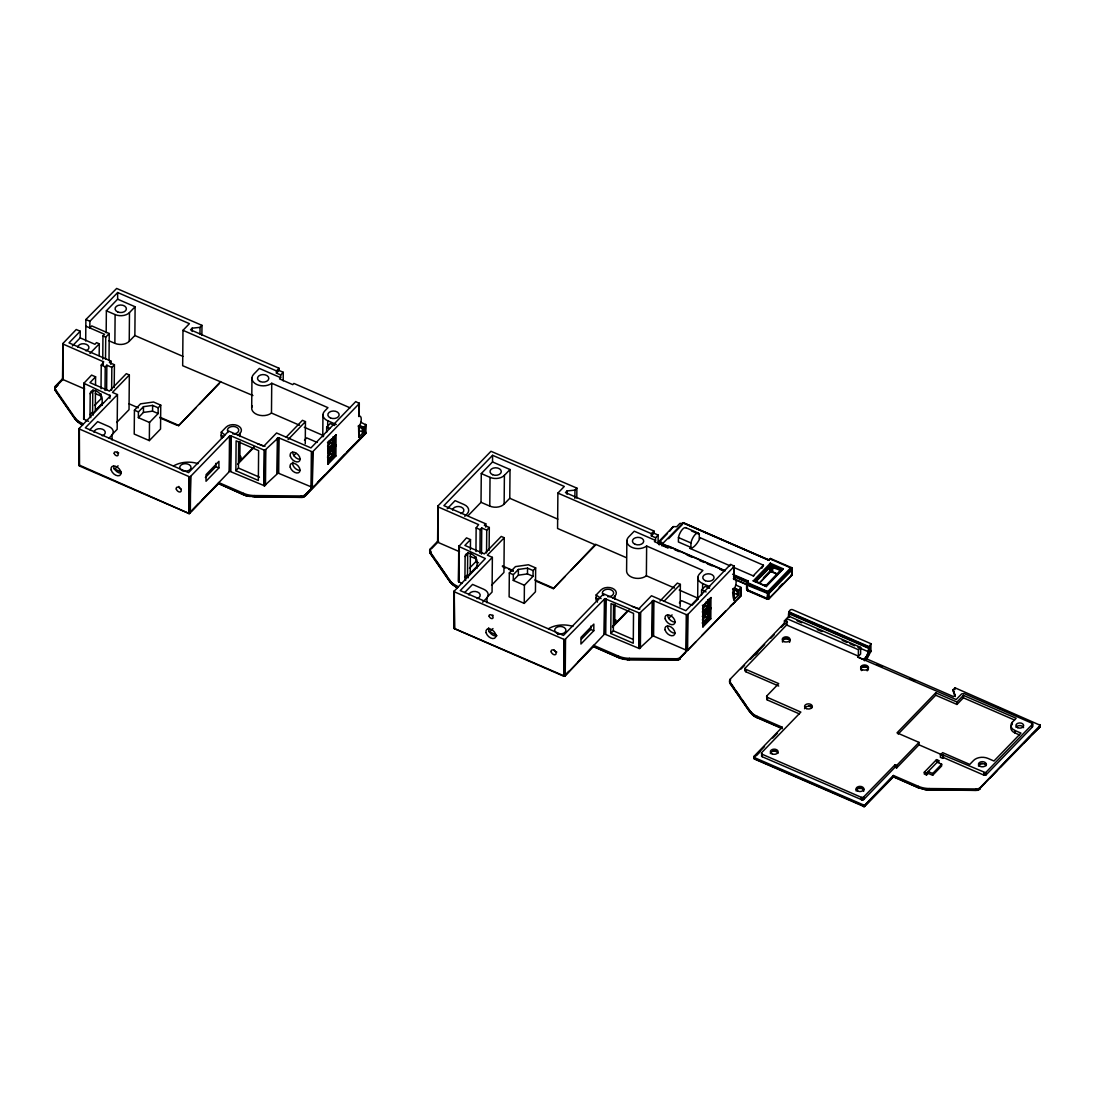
<?xml version="1.0" encoding="UTF-8"?>
<svg xmlns="http://www.w3.org/2000/svg" width="1095" height="1095" viewBox="0 0 1095 1095"><rect width="100%" height="100%" fill="white"/><g stroke="black" fill="none" stroke-linecap="round" stroke-linejoin="round"><path stroke-width="1.5" d="M78.21 421.726C74.775 419.303 89.735 431.416 75.007 419.084L55.339 390.628L55.215 389.122A4.886 3.258 0.5 0 1 55.53 385.987L62.757 378.514L63.113 379.609L84.575 388.93M55.53 385.987L55.517 387.096L62.552 379.828M62.566 378.911L62.88 343.529L76.239 329.513L80.236 331.237L80.181 337.876L72.311 346.02M62.702 379.308L62.88 343.529M63.113 379.609L63.004 343.926M75.925 419.221L75.007 419.084L74.884 417.578A20.449 13.66 0.5 0 0 82.385 423.368L82.7 424.915L78.799 422.506M79.223 428.46L79.168 465.745C79.661 464.595 79.374 466.046 79.059 465.402L79.223 428.46L110.444 395.788L83.863 383.291L91.597 375.092L95.593 376.831L95.525 385.262M79.346 428.87L79.524 466.018L188.983 513.514L190.311 512.843L190.626 476.366L229.512 436.152L231.154 435.919L264.73 450.373L278.404 437.699L312.554 451.92L359.297 403.562L355.752 401.564L310.939 447.91L276.57 432.99L263.717 446.281L228.718 431.088L188.559 472.629L85.328 427.816L117.466 394.583L112.47 392.421L129.333 374.969L126.336 373.669L109.473 391.107L89.968 382.648L95.593 376.831M88.585 421.342L83.672 419.084L84.041 382.908M84.096 419.385L84.397 384.003M85.697 341.038L85.875 319.535L116.659 288.45L201.973 325.352L201.891 335.303M252.931 395.541L182.673 365.703L182.975 330.32L189.408 323.668L117.671 292.529L89.886 321.273L89.817 327.911L91.747 325.913L109.24 333.51L109.007 360.57M90.817 417.66A7.131 4.476 44 0 1 90.023 414.663L90.214 393.748L92.788 391.079A7.131 4.476 44 0 1 92.993 389.793M93.376 415.005A7.131 4.476 44 0 1 92.596 412.007L92.788 391.079M95.47 390.326L95.306 410.557L102.793 402.809M99.18 355.656L99.289 343.816L96.538 342.625L94.923 344.282L80.181 337.876M100.986 393.789L100.945 398.854L94.512 405.506M101.027 388.739L101.233 365.128L103.697 361.843L63.428 344.227M102.15 405.383L102.205 398.95A7.131 4.476 44 0 0 96.25 391.038A7.131 4.476 44 0 0 90.214 393.748M102.766 359.105L102.957 335.973L104.573 334.317L85.821 326.173M103.258 364.909L103.286 361.542M105.024 390.477L105.229 366.866L106.845 365.21L111.841 367.372L111.635 390.231M105.517 359.146L105.709 337.164L109.24 333.51M106.174 332.784L106.366 310.802L117.617 299.168L117.671 292.529M106.626 389.683L106.845 365.21M109.87 398.443L109.897 395.076M110.828 364.361L110.855 361.049L68.999 342.872L80.236 331.237M112.019 439.985L112.06 435.002A9.526 6.365 0.5 0 0 108.898 426.53L97.66 421.643L89.776 429.787M114.208 387.562L114.414 364.717L109.418 362.541L110.855 361.049M117.617 299.168L135.109 306.764L134.863 335.508L129.237 341.325A10.402 6.94 0.5 0 1 114.865 343.337L115.112 314.594L106.366 310.802M117.466 394.583L117.165 429.308L112.511 434.113M129.237 341.325L129.484 312.581L135.109 306.764M129.333 374.969L129.032 409.694L116.659 422.478M134.425 410.173L134.22 434.058L149.331 440.614L160.541 429.035L160.746 405.15L153.533 402.016L140.543 403.836L134.425 410.173L138.422 411.912L138.367 417.66L149.495 422.478L149.331 440.614M138.367 417.66L143.431 412.418L143.486 406.669L152.616 405.396L158.173 407.805L158.132 413.554L149.495 422.478M158.132 413.554L152.575 411.145L152.616 405.396M220.67 381.539L178.417 425.9L196.019 407.696M79.757 429.172L188.983 476.585L188.983 513.514M188.983 476.585L189.271 513.582L229.649 471.261L264.415 485.756L278.103 473.081L312.239 487.302L313.006 451.646M190.626 476.366L189.846 513.117L188.751 513.432M192.131 331.484L192.159 328.171L200.043 327.35L201.973 325.352M199.988 333.989L200.043 327.35M205.367 477.529L215.879 466.662L215.907 463.336M218.877 467.962L218.932 461.324L206.079 474.614L206.024 481.252L218.877 467.962L215.879 466.662M221.217 437.685L221.272 432.155L226.09 427.173A8.322 5.557 0.5 0 1 237.588 425.558A8.322 5.557 0.5 0 1 240.092 433.25L240.065 436.549M229.197 471.534L229.512 436.152M229.649 471.261L229.964 435.878M230.251 471.178L230.566 435.796M230.84 471.302L231.154 435.919M235.863 470.713L236.123 440.861L258.612 450.62L258.352 480.472L235.863 470.713L238.436 468.058L238.669 441.518M253.985 446.719L239.846 461.337L240.01 441.518M243.583 494.461C249.167 495.707 242.803 496.254 243.583 493.352L218.589 482.498M251.699 407.545L251.959 377.775M312.691 487.029L303 497.239L249.934 496.295L302.261 497.363L254.519 497.02L254.533 495.57A20.449 13.66 0.5 0 1 243.583 493.352M257.517 443.721L265.017 446.322M263.827 485.632L264.141 450.25M264.415 485.756L264.73 450.373M265.017 485.674L265.332 450.291M265.469 485.4L265.784 450.018M299.592 425.243L271.478 413.034L271.738 383.25A11.237 7.501 0.5 0 1 256.476 384.345A11.237 7.501 0.5 0 1 253.712 374.244L259.337 368.426L280.662 377.693L279.512 378.884L292.748 384.632L293.912 383.442L350.03 407.805M280.662 377.693L280.69 374.955L276.433 373.121L276.46 370.904L279.033 368.248L190.544 329.828L192.159 328.171M277.049 473.437L277.35 438.055M277.5 473.163L277.801 437.781M278.103 473.081L278.404 437.699M276.433 373.121L279.006 370.452L279.033 368.248M278.691 473.204L278.992 437.822M283.181 380.814L283.263 372.3L279.006 370.452M305.464 494.502A4.886 3.258 0.5 0 1 301.33 495.98L301.262 497.171M305.259 443.735L305.45 421.616L302.453 420.316L286.26 437.069M311.048 487.261L311.363 451.879M311.637 487.384L311.952 452.002M312.239 487.302L312.554 451.92M322.765 436.672L322.957 414.567M326.625 432.306L326.68 427.201L330.211 423.546L334.7 425.503M327.665 427.57L327.72 420.767A10.402 6.94 0.5 0 1 324.599 411.159L327.966 407.668L271.738 383.25M328.021 464.171L328.213 453.946L335.987 445.857L335.891 456.026L328.021 464.171L328.473 454.096L335.987 445.857M328.117 453.111L328.308 442.886L336.083 434.797L335.987 444.967L328.117 453.111L328.568 443.037L335.166 436.221L335.084 444.625L328.5 451.441L328.24 449.99L333.893 444.146L333.948 437.042M327.446 457.135L330.622 453.85L330.649 450.538M327.542 446.076L330.717 442.791L330.745 439.478M332.675 448.088L332.62 454.712L328.377 459.106M332.77 437.028L332.716 443.653L328.473 448.047M359.174 403.165L359.009 416.647L358.763 402.864M359.379 425.38L364.005 427.392L363.964 431.813L358.832 437.138L358.558 425.558L363.554 427.789L366.127 425.011L360.953 422.3M358.968 425.859L358.832 437.138M359.187 416.251L359.297 403.562M362.322 432.046L362.349 428.501L363.554 427.789L363.513 432.087L359.201 430.691M362.91 432.169L362.938 428.186L358.257 426.16M358.38 440.806L365.183 433.141L365.579 424.299M365.99 424.6L365.73 433.524L305.327 495.98L303.424 496.747L313.964 486.221M459.489 551.702L438.014 542.381L437.658 541.286L430.445 548.759A4.886 3.258 0.5 0 0 430.116 551.88L430.253 553.399L449.922 581.842L456.15 586.591L452.18 584.1L454.548 585.606M430.568 550.361L430.445 548.759M437.603 542.08L437.973 505.904L490.971 451.291L576.887 488.124L576.791 498.074M438.014 542.381L437.973 505.904M451.879 583.293L449.922 581.842L449.785 580.35L430.116 551.88M470.412 549.717L470.494 539.602L466.497 537.864L458.887 546.46L485.345 558.546L454.124 591.232L454.069 628.516C456.163 629.255 452.413 626.258 454.452 628.708L563.884 676.286L568.839 671.276M454.315 590.835L454.384 628.503L564.705 676.162L604.563 634.032L639.329 648.527L653.003 635.839L685.963 650.019L687.605 649.787L687.906 614.404L734.211 566.334L730.666 564.322L685.84 610.682L651.47 595.762L638.618 609.053L603.632 593.86L563.46 635.401L460.242 590.575L492.367 557.355L487.371 555.179L504.247 537.741L501.236 536.441L484.373 553.878L464.882 545.419L470.494 539.602M454.124 591.232L454.658 628.858M455.506 586.674L457.6 587.673L457.286 586.126A20.449 13.66 0.5 0 1 449.785 580.35M461.994 583.457L458.449 581.445L458.764 546.063M458.586 581.856L458.956 545.68M458.997 582.157L459.311 546.775M465.717 580.432A7.131 4.476 44 0 1 464.937 577.435L465.115 556.506L467.688 553.851A7.131 4.476 44 0 1 467.907 552.564M468.29 577.777A7.131 4.476 44 0 1 467.51 574.765L467.688 553.851M470.385 553.084L470.207 573.328L477.707 565.567M469.426 568.264L475.846 561.625L475.887 556.561M475.942 551.497L476.147 527.899L478.611 524.614L438.328 506.999M477.064 568.154L477.119 561.721A7.131 4.476 44 0 0 471.165 553.81A7.131 4.476 44 0 0 465.115 556.506M479.938 553.235L480.144 529.638L481.745 527.968L486.741 530.144L486.55 552.989M468.496 515.266L481.02 502.318L481.28 473.56L492.517 461.939L492.586 455.301L564.308 486.44L557.889 493.092L557.574 528.474L595.57 544.968L570.919 570.454M481.513 554.084L481.745 527.968M485.728 527.119L485.769 523.821L443.899 505.644L492.586 455.301M486.919 602.743L486.96 597.774A9.526 6.365 0.5 0 0 483.812 589.302L472.561 584.415L464.677 592.559M489.123 550.333L489.314 527.475L484.318 525.313L485.769 523.821M492.517 461.939L510.024 469.522L509.764 498.28L504.138 504.097A10.402 6.94 0.5 0 1 489.78 506.109L490.026 477.365L481.28 473.56M492.367 557.355L492.066 592.067L487.426 596.884M504.138 504.097L504.398 475.339L510.024 469.522M504.247 537.741L503.933 572.452L491.573 585.25M509.326 572.931L509.12 596.816L524.245 603.386L535.441 591.793L535.66 567.908L528.433 564.774L515.458 566.608L509.326 572.931L513.322 574.67L513.281 580.418L524.395 585.25L524.245 603.386M513.281 580.418L518.346 575.19L518.387 569.441L527.53 568.154L533.087 570.577L533.032 576.326L524.395 585.25M533.032 576.326L527.475 573.903L527.53 568.154M536.345 581.294L553.317 588.658L595.57 544.297L626.299 557.642M563.884 676.286L563.884 639.357L454.671 591.943M563.884 639.357L564.185 676.34L565.075 639.398L604.864 598.65L639.631 613.145L653.318 600.457L686.264 614.637L687.906 614.404M563.651 676.204L565.212 675.615L565.526 639.124M567.032 494.256L567.059 490.943L574.957 490.122L576.887 488.124M574.875 498.403L574.957 490.122M581.445 639.097L590.794 629.42L590.821 626.107M593.791 630.72L593.846 624.095L580.993 637.386L580.939 644.024L593.791 630.72L590.794 629.42M596.132 600.457L596.173 594.927L601.004 589.945A8.322 5.557 0.5 0 1 612.488 588.33A8.322 5.557 0.5 0 1 614.993 596.022L614.966 599.321M604.098 634.306L604.413 598.924M604.563 634.032L604.864 598.65M605.165 633.937L605.467 598.554M605.74 634.073L606.055 598.691M610.764 633.471L611.024 603.619L633.526 613.392L633.266 643.244L610.764 633.471L613.337 630.816L613.57 604.276M614.925 604.276L614.747 624.109A8.322 5.557 0.5 0 0 615.883 619.921M618.483 657.219C624.068 658.465 617.703 659.012 618.497 656.124L593.504 645.27M626.86 540.547L626.6 570.317A11.237 7.501 0.5 0 0 633.567 577.832A11.237 7.501 0.5 0 0 646.378 575.792L674.506 588.001M629.42 659.45L677.203 659.792L629.433 659.779L629.433 658.341A20.449 13.66 0.5 0 1 618.497 656.124M632.417 606.493L639.918 609.08M638.741 648.391L639.042 613.008M639.329 648.527L639.631 613.145M639.932 648.432L640.233 613.049M640.383 648.158L640.684 612.776M646.378 575.792L646.639 546.022A11.237 7.501 0.5 0 1 631.377 547.117A11.237 7.501 0.5 0 1 628.612 537.015L634.238 531.198L655.563 540.451L654.413 541.655L668.128 547.5M655.563 540.451L655.59 537.727L651.347 535.879L651.361 533.676L653.934 531.007L565.458 492.599L567.059 490.943M651.949 636.195L652.264 600.813M652.401 635.921L652.716 600.539M653.003 635.839L653.318 600.457M651.347 535.879L653.92 533.224L653.934 531.007M653.592 635.976L653.893 600.594M658.095 543.572L658.163 535.072L653.92 533.224M661.585 543.613L661.599 542.34L658.163 542.23L673.274 526.613L676.696 526.722L679.913 523.396L683.335 523.492L683.253 522.698L662.461 543.777L661.804 545.762M673.274 526.613L669.784 531.116M676.176 659.943L676.245 658.738A4.886 3.258 0.5 0 0 680.378 657.26L687.605 649.787M686.428 528.16A8.171 3.258 -66.5 0 0 682.199 529.624A8.171 3.258 -66.5 0 0 678.448 537.549L678.407 541.97L690.904 547.39L689.946 548.39L730.036 565.8M680.159 606.507L680.365 584.388L677.353 583.087L660.011 601.032M680.365 658.369C676.34 660.258 680.857 659.82 680.378 657.26M685.963 650.019L686.264 614.637M686.538 650.156L686.852 614.774M687.14 650.06L687.455 614.678M690.904 547.39L690.945 542.969A8.171 3.258 -66.5 0 1 695.161 534.552A8.171 3.258 -66.5 0 1 699.294 534.333L699.267 538.754L700.225 537.755L763.461 565.212A14.892 5.94 -66.5 0 1 761.887 568.209M697.666 599.444L697.871 577.339M701.539 595.064L701.58 589.972L705.112 586.318L709.615 588.261M702.566 590.342L702.634 583.539A10.402 6.94 0.5 0 1 699.5 573.917L702.88 570.427L646.639 546.022M702.922 626.929L703.017 616.759L710.888 608.615L710.792 618.784L702.922 626.929L703.387 616.868L710.888 608.615M703.017 615.869L703.113 605.699L710.984 597.555L710.888 607.739L703.017 615.869L703.483 605.809L710.984 597.555M702.278 616.334L703.113 616.704L703.305 625.272L709.888 618.456L709.971 610.052L707.589 610.846L707.534 617.484L702.223 622.959L703.058 623.821L708.698 617.977L708.766 610.873M702.347 619.907L705.522 616.608L705.563 613.296M702.442 608.847L705.632 605.562L705.659 602.236M708.862 599.814L708.793 606.917L703.154 612.762L703.401 614.213L709.998 607.396L710.066 598.992L707.685 599.786L707.63 606.425L702.319 611.913L703.154 612.762L703.209 605.644L702.388 605.275M747.953 708.136L753.031 714.706L749.842 712.065L730.173 683.608L730.036 682.103A4.886 3.258 0.5 0 1 730.365 678.968L784.403 623.082L784.431 620.865L788.92 616.252L860.656 647.391L860.588 654.03L857.7 657.027L863.449 659.518L866.337 656.521L868.691 651.881L869.129 646.693L870.949 643.709L792.465 609.641C786.155 608.026 789.372 625.259 788.893 611.859M730.488 680.57L730.365 678.968M733.458 588.33C737.469 617.936 726.834 580.282 738.454 590.547L740.891 587.372L735.867 585.058M734.02 566.731L733.91 579.419L733.664 565.622M733.924 599.512L733.883 588.631M734.102 579.022L734.074 565.937M737.236 594.818L737.263 591.273L738.454 590.547L738.413 594.859L732.555 592.778M737.811 594.941L737.852 590.958L733.157 588.918M733.732 599.896L738.879 594.585L738.906 590.164L734.28 588.152M740.891 587.372L740.631 596.282L730.324 606.11M741.028 587.769L740.795 595.954L678.886 659.204L679.762 658.875M786.607 624.999L858.343 656.138L858.398 649.718L786.662 618.579L786.607 624.999L745.038 668.279L745.832 671.769L778.696 686.045M745.216 671.317L745.038 668.279M745.832 671.769L745.23 668.881M792.246 573.506L792.205 574.752L768.252 599.307L766.883 598.623L767.91 591.437L790.713 567.84L792.082 568.045L791.959 575.258L768.594 599.102L747.598 589.986L746.913 582.321L748.2 580.993L732.61 574.232M746.913 582.321L747.515 590.698L767.362 599.28M750.759 712.202L730.036 682.103M749.719 710.559A20.449 13.66 0.5 0 0 757.206 716.335L782.2 727.189L753.921 756.44L754.592 759.068M753.921 756.44L754.277 758.643L864.626 806.372L893.369 776.875L893.424 775.479L918.418 786.333A20.449 13.66 0.5 0 0 929.354 788.551L976.165 788.961A4.886 3.258 0.5 0 0 980.299 787.483L1040.25 725.287L954.977 687.797L953.047 689.782L954.32 691.917M753.743 756.823L754.359 758.999L863.804 806.495L868.759 801.499M782.2 727.189L782.405 728.709L757.288 717.8L757.206 716.335M895.026 767.212L896.654 767.91L896.668 765.487L895.053 764.775L895.026 767.212L863.859 799.446L862.271 799.98L762.175 756.713L761.655 752.635L800.856 712.092L766.746 697.091L766.828 695.9L778.723 683.608L745.859 669.346M762.175 756.713L761.381 753.223M799.323 713.858L767.349 699.979L766.555 696.488M766.733 699.527L766.828 695.9M767.349 699.979L767.376 697.556M769.087 559.394L769.073 560.284L682.705 522.835M767.006 599.157L769.347 598.281L768.649 591.943L733.513 576.449M759.629 583.005L769.894 572.384L770.332 563.241L783.336 568.88L766.295 586.496L753.305 580.856L770.332 563.241C772.413 564.65 774.343 572.931 770.853 571.631L770.264 570.755L763.448 577.804M772.03 572.083L770.264 570.755L770.401 571.699L770.332 563.241C772.878 565.348 770.675 575.614 770.264 570.755L777.915 574.163M789.221 617.375L789.892 612.297L869.129 646.693L870.881 651.443L870.06 652.333M683.253 522.698L768.444 560.065L770.401 558.491L791.548 567.648L792.164 574.683L790.658 575.368M857.7 657.027L956.181 699.554L961.643 693.901L964.106 693.559L1032.462 723.425L1032.352 727.039L986.239 774.726L983.775 775.082L943.411 757.548L943.438 755.112L985.582 772.714L1032.653 724.028M861.395 799.788L861.423 797.365L762.188 754.277M862.271 799.98L862.299 797.557L861.423 797.365M863.175 799.856L863.202 797.42L895.053 764.775M863.804 806.495L863.503 804.948L754.277 757.535M863.859 799.446L863.887 797.009M863.503 804.948L864.106 806.55L864.995 806.207L865.146 804.715L893.424 775.479M865.146 804.715L864.612 806.454L863.572 806.413M870.949 643.709L870.881 651.443L866.309 659.847L866.337 656.521M869.129 646.693L866.309 659.847M920.936 788.386L918.486 787.784L918.418 786.333M896.654 767.91L918.979 744.819L919.006 742.383L897.01 732.842L935.732 692.807L956.975 702.032L956.962 704.455L935.719 695.229L935.732 692.807M938.757 762.366L938.771 760.601L936.512 759.629L924.303 772.249L924.289 774.014L926.534 775L928.149 773.33L928.163 771.564L932.666 773.522L932.653 775.287L928.149 773.33M926.534 775L926.562 773.221L938.771 760.601M936.061 789.81L924.796 789.604L929.368 790.029L929.354 788.551M936.499 761.395L936.512 759.629M956.975 702.032L963.408 695.38L1016.146 718.279L1012.286 722.262A8.911 5.954 0.5 0 0 1014.969 730.502L1020.964 733.102L993.973 761.025L987.977 758.411A10.402 6.94 0.5 0 0 973.606 760.436L969.746 764.419L942.631 752.648L940.441 754.907L940.413 757.343L942.672 758.315L943.411 757.548M937.156 762.257L941.659 764.214L941.645 765.98L932.653 775.287M942.672 758.315L943.438 755.112M954.977 687.797L955.018 689.48M955.141 696.05L953.047 689.782M956.962 704.455L963.381 697.816L963.408 695.38M976.165 788.961L976.138 790.398L927.054 789.892M980.285 788.578C975.426 790.782 980.052 790.303 980.299 787.483M983.775 775.082L983.803 772.646M984.651 775.274L984.679 772.837M985.555 775.137L985.582 772.714M986.239 774.726L986.266 772.303M1012.273 724.698L1012.286 722.262M1019.445 734.882L1014.942 732.938L1014.969 730.502M1032.352 727.039L1032.366 724.616M1032.626 726.464L1032.462 723.425M1039.702 724.575L1039.921 727.162L1032.024 734.499M1040.113 724.876L1040.058 726.779L978.82 789.413M1040.25 725.287L1039.921 727.162M254.546 496.774L252.206 496.569M189.271 513.582L79.21 465.06M767.841 598.951L767.91 591.437L768.663 598.691L767.773 599.321M864.106 806.55L893.41 776.588L918.486 787.784M56.037 390.313L56.297 390.819C53.874 390.518 55.106 385.741 55.339 389.711M434.003 557.642L430.253 553.399L429.719 551.072M429.815 552.167L430.841 552.592L429.651 551.716M730.351 680.077L729.653 681.282C728.599 682.294 731.638 683.978 730.173 682.691L733.937 687.852M976.891 790.097L978.068 789.81M789.892 612.297L789.249 613.843L868.732 648.349M677.901 659.998L679.009 659.299L677.668 659.751M624.875 659.395L627.257 659.436L620.755 658.41M977.835 790.22L978.93 789.509M365.511 432.046L365.771 432.84L361.323 437.247M1040.113 725.985L1039.552 727.326M303.753 496.966L365.922 432.347M978.246 789.728L979.683 789.098M305.464 495.597L304.478 496.021M190.311 512.843L189.298 513.295L218.589 483.607M366.058 432.744C364.608 434.359 366.031 433.511 365.415 432.566M740.631 596.282L740.822 595.105L737.606 598.76M748.2 580.993L747.639 582.006L733.609 575.915M83.74 418.29L83.672 419.084M359.105 426.27L359.557 425.996A8.979 3.572 -66.5 0 0 359.653 415.977L358.64 415.553M454.124 627.832L454.48 628.311M733.198 603.769L735.443 601.169M746.858 588.521L747.858 590.807L746.571 589.096L746.626 583.087L768.307 592.149L791.466 568.346L791.206 567.525M747.05 589.261L747.858 590.807M747.598 589.986L748.35 590.492M780.174 570.96L779.886 569.277L770.552 565.841L756.262 580.35L753.305 580.856L757.247 582.485L756.713 580.829L770.579 566.799L779.353 569.906L779.886 571.549L783.336 568.88L779.353 569.906M769.73 558.724L792.26 568.565L768.608 593.025L746.817 584.169L747.392 590.164L766.883 598.623L769.347 598.281M747.433 585.291L768.704 593.832L792.205 569.824L792.26 568.565M791.411 575.518L792.027 574.232L791.548 575.217M761.641 755.071L761.559 756.248M247.771 496.186L250.208 496.405L245.841 495.638M922.606 789.166L925.029 789.385L918.404 787.442M867.007 657.931L869.293 653.729M779.968 570.358L783.336 568.88L780.352 570.714L766.664 584.867L764.529 585.168L766.514 585.346L781.748 569.441L770.456 564.541L754.879 580.651L766.295 586.496L766.719 585.182M620.564 658.341L623.014 658.752M55.653 387.589L58.008 385.166M89.941 353.48L99.289 343.816M111.841 367.372L114.414 364.717M90.023 414.663L92.596 412.007M93.048 413.445L102.04 404.137M108.829 438.342L112.06 435.002M138.422 411.912L143.486 406.669M158.173 407.805L160.746 405.15M114.811 469.166L118.068 465.799M199.536 404.041L219.493 383.414M280.69 374.955L283.263 372.3M237.944 435.468L240.092 433.25M191.611 510.913L198.551 503.727M202.027 500.141L218.22 483.388L243.651 494.803M237.588 464.321L253.999 447.362M288.094 439.56L305.45 421.616M304.465 440.163L306.668 437.877L317.167 442.435M293.693 455.698L296.006 453.303M327.473 442.503L329.595 440.313M336.083 434.797L328.308 442.886M317.509 482.553L324.626 475.203M330.539 469.071L344.761 454.37M347.129 451.92L354.233 444.57M447.212 508.792L455.082 500.648L464.075 504.549A10.115 6.762 0.5 0 1 467.113 513.897L464.8 516.292M431.594 548.65L438.63 541.382M486.741 530.144L489.314 527.475M464.937 577.435L467.51 574.765M466.826 577.366L478.077 565.732M482.662 602.223L486.96 597.774M513.322 574.67L518.387 569.441M533.087 570.577L535.66 567.908M489.725 631.924L492.969 628.571M553.317 588.658L565.047 576.517M655.59 537.727L658.163 535.072M667.457 533.511L658.163 543.134L659.108 544.762M659.45 544.543L661.599 542.34M668.607 538.726L682.199 524.669M612.858 598.24L614.993 596.022M667.663 547.404L668.812 546.213L724.931 570.577M578.092 661.708L593.12 646.159M612.502 626.436L627.709 610.695M564.705 676.162L593.49 646.378L618.565 657.575M612.488 627.093L628.9 610.12M664.159 601.141L680.365 584.388M679.365 602.921L681.569 600.649L692.067 605.207L698.268 598.801M668.593 618.47L672.07 614.87M733.91 579.419L734.553 578.749L733.554 578.311M733.828 589.425L734.458 588.754A8.979 3.572 -66.5 0 0 734.553 578.749M733.13 567.142L753.182 575.847L763.461 565.212M679.393 658.793L685.319 652.661M687.687 650.211L695.968 641.643M701.895 635.511L725.588 611.01M758.876 583.43L770.059 571.905M779.243 587.166L782.665 583.621M741.014 669.045L744.573 665.377M750.486 659.245L764.707 644.558M770.62 638.426L774.179 634.758M781.282 627.408L784.841 623.726M755.358 654.851L757.726 652.401M764.515 746.571L753.921 757.535L754.907 758.862L753.88 758.383M772.769 738.044L777.477 733.171M858.398 649.718L860.656 647.391M756.412 755.591L759.957 751.937M864.393 660.737L866.323 658.738L953.553 696.612L955.155 694.942M898.174 734.061L935.719 695.229M896.668 765.487L919.006 742.383M871.072 799.104L893.055 776.369M932.666 773.522L941.659 764.214M979.313 789.002L985.171 782.939M989.853 778.093L996.888 770.839M1000.392 767.198L1017.967 749.035M1023.825 742.971L1029.67 736.921M757.535 717.882L755.331 716.527L757.288 717.8M565.212 675.615L563.569 675.848M865.132 805.824L863.49 806.057M679.639 659.245L678.667 659.724M755.427 716.896L750.787 713.037L751.8 713.502M678.147 659.601L677.175 660.121M753.62 715.487L754.469 715.815M303 497.239L303.999 496.884M452.303 584.47L453.111 584.497M870.881 651.443L868.691 651.881L857.782 647.145M302.179 497.404L303.178 497.185M677.08 660.162L678.079 659.943M977.014 790.371L977.999 790.166M77.731 421.849L75.966 420.056L76.965 420.535M1039.045 727.231L1040.072 726.834L1039.607 726.218M143.431 412.418L152.575 411.145M518.346 575.19L527.475 573.903M770.401 571.699L772.317 571.727M862.299 797.557L863.202 797.42M977.137 790.001L962.751 790.043M977.096 790.344L929.354 789.659M254.533 495.57L301.33 495.98M629.433 658.341L676.245 658.738M629.461 659.532L627.175 659.71M627.134 659.669L629.433 659.82M430.937 553.084L429.787 552.373L450.305 582.047M622.631 658.601L624.971 659.436M245.663 495.57L247.908 496.24M920.416 788.208L922.743 789.208M335.987 444.967L330.717 442.791M335.891 456.026L330.622 453.85M710.888 607.739L705.632 605.562M710.792 618.784L705.522 616.608M770.401 558.491L772.18 559.709M756.727 581.774L753.305 580.856L756.44 581.418M683.02 522.616L768.758 559.846M685.894 527.722L698.391 533.142M691.492 530.938L699.294 534.333M771.291 571.727L776.998 574.204M678.448 537.549L690.945 542.969M182.975 330.32L276.46 370.904M557.889 493.092L651.361 533.676M662.461 543.777L724.808 570.837M662.133 544.215L671.481 548.28M674.602 549.635L679.283 551.661M687.071 555.055L691.753 557.081M699.554 560.462L704.222 562.488M707.343 563.843L712.024 565.882M719.812 569.263L724.493 571.289M733.842 575.354L747.871 581.445M661.804 545.324L668.046 548.02M733.445 578.639L747.529 584.757M733.527 578.995L747.844 585.182M789.577 612.748L868.937 647.2M789.331 613.309L868.787 647.802M359.242 427.159L362.349 428.501M732.596 589.247L737.263 591.273M997.326 707.288L1002.034 709.327M797.009 620.769L801.691 622.795M817.267 629.557L821.948 631.596M842.206 640.383L846.873 642.409M849.994 643.764L854.675 645.804M134.863 335.508L182.906 356.368M509.764 498.28L557.807 519.139M327.72 420.767L336.288 424.49M702.634 583.539L709.765 586.633M963.381 697.816L1014.572 720.031M784.431 620.865L787.428 622.165M85.875 319.535L89.886 321.273M784.403 623.082L787.414 624.383M877.218 664.583L881.886 666.609M909.931 678.777L914.599 680.803M326.68 427.201L329.677 428.501M701.58 589.972L706.083 591.916M102.957 335.973L105.709 337.164M109.035 340.819L114.865 343.337M481.02 502.318L489.78 506.109M304.287 427.269L323.025 435.413M679.187 590.041L697.926 598.171M101.233 365.128L105.229 366.866M476.147 527.899L480.144 529.638M918.979 744.819L942.603 755.085M940.441 754.907L942.685 755.892M129.059 403.809L138.312 407.819M159.911 417.195L178.417 425.23M502.427 565.896L513.226 570.591M534.812 579.967L553.317 588.001M159.897 417.866L176.87 425.23M502.413 566.567L505.507 567.908M508.586 569.249L513.213 571.248M95.32 393.598L101.452 396.253M470.22 556.356L476.352 559.025M475.846 561.625L478.515 562.775M238.436 468.058L259.433 477.174M613.337 630.816L632.842 639.288M924.303 772.249L926.562 773.221M757.192 717.444L782.2 728.298M218.22 483.388L243.884 494.885M618.784 657.657L593.435 646.666M918.705 787.866L893.369 776.875M113.743 468.728L121.025 471.89M488.657 631.5L495.925 634.648M431.088 551.62L430.308 551.907L430.65 553.618M455.411 586.318L457.272 587.235M80.496 423.546L82.371 424.463M80.592 423.916L82.453 424.819M730.57 683.827L729.859 683.006M55.448 390.285L54.873 389.601L55.749 390.847M753.73 715.856L755.701 716.992M453.809 585.633L455.78 586.783M765.295 585.332L766.295 586.496L766.076 585.223M792.287 568.633L790.713 567.84L792.205 569.824M789.249 612.954L788.715 612.256M596.173 594.927L601.1 598.636M598.623 599.663L596.159 597.802L597.446 602.127M221.272 432.155L224.968 434.948M223.708 436.891L221.245 435.03L222.107 437.918M752.224 714.693L754.044 715.966M55.393 389.136L54.818 388.301M452.646 584.62L451.003 583.211M756.713 580.829L756.015 580.856L756.631 582.02M749.705 711.668L751.293 713.598M449.785 581.445L451.373 583.375M74.871 418.687L76.458 420.617M735.799 690.562L739.536 695.968M742.342 700.034L746.078 705.44M730.036 683.198L750.226 712.256M435.878 560.353L447.088 576.572M448.964 579.282L450.839 581.992M55.215 389.122L74.994 417.866M55.202 390.231L75.404 419.275M953.677 691.725L955.251 695.599M953.033 690.89L955.319 696.516M271.478 413.034A11.237 7.501 0.5 0 1 257.393 414.649A11.237 7.501 0.5 0 1 252.233 405.711M300.167 459.298A5.94 3.737 44 0 1 292.707 452.208M300.071 470.357A5.94 3.737 44 0 1 294.528 467.62A5.94 3.737 44 0 1 292.789 462.2M181.264 489.109A2.97 1.861 44 0 1 178.855 486.426M129.484 312.581A10.402 6.94 0.5 0 1 115.112 314.594M323.23 436.59A10.402 6.94 0.5 0 1 323.737 435.755M240.243 455.794A8.322 5.557 0.5 0 1 239.846 461.337M94.006 432.224A5.639 3.764 0.5 0 1 102.697 429.281A5.639 3.764 0.5 0 1 102.232 435.796M228.075 431.923A5.639 3.764 0.5 0 1 231.415 426.598A5.639 3.764 0.5 0 1 238.696 429.76A5.639 3.764 0.5 0 1 232.824 433.976M173.53 465.964A22.283 14.878 0.5 0 1 198.017 463.637M118.725 452.974A2.382 1.492 44 0 1 118.219 452.687M117.726 452.303A2.382 1.492 44 0 1 117.316 451.838M121.066 473.149A5.94 3.737 44 0 1 113.593 466.059M77.663 347.279A5.639 3.764 0.5 0 1 86.354 344.336A5.639 3.764 0.5 0 1 85.889 350.852M1014.942 732.938A8.911 5.954 0.5 0 1 1011.274 726.094M1016.078 727.367A3.86 2.573 0.5 0 1 1019.951 725.602A3.86 2.573 0.5 0 1 1023.538 727.641M782.706 639.412A7.432 4.955 0.5 0 1 790.125 639.685M782.46 640.164A3.86 2.573 0.5 0 1 787.784 638.645A3.86 2.573 0.5 0 1 789.385 642.382M782.706 642.135A3.86 2.573 0.5 0 1 782.364 641.492M784.54 638.317A7.432 4.955 0.5 0 1 788.373 638.467M860.738 669.401A3.86 2.573 0.5 0 1 864.694 666.294A3.86 2.573 0.5 0 1 868.184 669.675M867.76 670.277A3.86 2.573 0.5 0 1 867.103 670.797M861.655 670.592A3.86 2.573 0.5 0 1 861.081 670.044M861.081 667.539A7.432 4.955 0.5 0 1 868.499 667.813M861.081 666.882A7.432 4.955 0.5 0 1 866.747 666.595M770.374 753.579A3.86 2.573 0.5 0 1 773.905 751.143A3.86 2.573 0.5 0 1 777.997 753.182M772.632 751.293A7.432 4.955 0.5 0 1 776.464 751.43M856.18 791.028A3.86 2.573 0.5 0 1 860.15 787.921A3.86 2.573 0.5 0 1 863.64 791.302M856.536 788.947A7.432 4.955 0.5 0 1 863.955 789.221M856.536 788.277A7.432 4.955 0.5 0 1 858.357 787.852M978.478 766.076A3.86 2.573 0.5 0 1 982.01 763.653A3.86 2.573 0.5 0 1 986.102 765.692M980.668 763.598A7.72 5.16 0.5 0 1 982.68 763.502M984.665 763.749A7.72 5.16 0.5 0 1 986.486 764.337M804.592 708.725A3.86 2.573 0.5 0 1 807.631 706.343A3.86 2.573 0.5 0 1 811.874 707.698M808.794 705.7A7.72 5.16 0.5 0 1 810.779 705.946M700.225 537.755A14.892 5.94 -66.5 0 1 689.946 548.39M753.921 575.833A14.892 5.94 -66.5 0 1 753.182 575.847M675.081 622.056A5.94 3.737 44 0 1 667.608 614.979M674.985 633.115A5.94 3.737 44 0 1 667.512 626.039M556.808 652.086A2.97 1.861 44 0 1 554.015 649.828M504.398 475.339A10.402 6.94 0.5 0 1 490.026 477.365M557.642 634.58A5.639 3.764 0.5 0 1 561.954 634.361M468.906 594.996A5.639 3.764 0.5 0 1 477.598 592.039A5.639 3.764 0.5 0 1 477.133 598.568M603.824 595.488A5.639 3.764 0.5 0 1 605.412 589.616A5.639 3.764 0.5 0 1 613.515 592.203A5.639 3.764 0.5 0 1 607.725 596.748M548.431 628.735A22.283 14.878 0.5 0 1 572.918 626.408M493.12 615.445A2.382 1.492 44 0 1 492.64 615.062M497.007 635.661A5.94 3.737 44 0 1 490.971 633.745A5.94 3.737 44 0 1 488.685 627.75M452.577 510.051A5.639 3.764 0.5 0 1 461.269 507.094A5.639 3.764 0.5 0 1 460.803 513.623M333.852 448.101L333.797 455.205L328.144 461.05L328.404 462.501L334.988 455.684L335.056 447.28L333.852 448.101M290.298 456.081A5.94 3.737 44 0 0 298.648 461.693A5.94 3.737 44 0 0 296.471 453.33A5.94 3.737 44 0 0 290.298 456.081M290.202 467.141A5.94 3.737 44 0 0 298.538 472.753A5.94 3.737 44 0 0 296.362 464.389A5.94 3.737 44 0 0 290.202 467.141M176.295 489.082A2.97 1.861 44 0 0 180.47 491.888A2.97 1.861 44 0 0 179.375 487.699A2.97 1.861 44 0 0 176.295 489.082M330.457 417.948A5.639 3.764 0.5 0 0 339.149 414.991A5.639 3.764 0.5 0 0 330.923 411.419A5.639 3.764 0.5 0 0 330.457 417.948M182.345 470.59A5.639 3.764 0.5 0 0 191.036 467.647A5.639 3.764 0.5 0 0 182.81 464.075A5.639 3.764 0.5 0 0 182.345 470.59M117.685 311.938A5.639 3.764 0.5 0 0 126.377 308.982A5.639 3.764 0.5 0 0 118.15 305.409A5.639 3.764 0.5 0 0 117.685 311.938M260.117 381.512A5.639 3.764 0.5 0 0 268.809 378.555A5.639 3.764 0.5 0 0 260.583 374.983A5.639 3.764 0.5 0 0 260.117 381.512M114.236 453.481A2.382 1.492 44 0 0 117.576 455.725A2.382 1.492 44 0 0 116.713 452.372A2.382 1.492 44 0 0 114.236 453.481M111.184 469.933A5.94 3.737 44 0 0 119.533 475.545A5.94 3.737 44 0 0 117.357 467.182A5.94 3.737 44 0 0 111.184 469.933M1017.693 727.682A3.86 2.573 0.5 0 0 1023.647 725.656A3.86 2.573 0.5 0 0 1018.021 723.22A3.86 2.573 0.5 0 0 1017.693 727.682M784.061 641.574A3.86 2.573 0.5 0 0 790.001 639.562A3.86 2.573 0.5 0 0 784.376 637.112A3.86 2.573 0.5 0 0 784.061 641.574M862.436 669.702A3.86 2.573 0.5 0 0 868.376 667.69A3.86 2.573 0.5 0 0 862.75 665.24A3.86 2.573 0.5 0 0 862.436 669.702M772.153 753.894A3.86 2.573 0.5 0 0 778.107 751.868A3.86 2.573 0.5 0 0 772.481 749.432A3.86 2.573 0.5 0 0 772.153 753.894M857.891 791.11A3.86 2.573 0.5 0 0 863.832 789.084A3.86 2.573 0.5 0 0 858.206 786.648A3.86 2.573 0.5 0 0 857.891 791.11M980.258 766.39A3.86 2.573 0.5 0 0 986.212 764.378A3.86 2.573 0.5 0 0 980.586 761.928A3.86 2.573 0.5 0 0 980.258 766.39M806.372 708.588A3.86 2.573 0.5 0 0 812.326 706.576A3.86 2.573 0.5 0 0 806.7 704.126A3.86 2.573 0.5 0 0 806.372 708.588M665.199 618.853A5.94 3.737 44 0 0 673.548 624.465A5.94 3.737 44 0 0 671.372 616.088A5.94 3.737 44 0 0 665.199 618.853M665.103 629.912A5.94 3.737 44 0 0 673.452 635.524A5.94 3.737 44 0 0 671.276 627.148A5.94 3.737 44 0 0 665.103 629.912M551.196 651.84A2.97 1.861 44 0 0 555.37 654.659A2.97 1.861 44 0 0 554.275 650.471A2.97 1.861 44 0 0 551.196 651.84M705.358 580.706A5.639 3.764 0.5 0 0 714.049 577.763A5.639 3.764 0.5 0 0 705.823 574.191A5.639 3.764 0.5 0 0 705.358 580.706M557.245 633.362A5.639 3.764 0.5 0 0 565.937 630.419A5.639 3.764 0.5 0 0 557.711 626.846A5.639 3.764 0.5 0 0 557.245 633.362M492.599 474.696A5.639 3.764 0.5 0 0 501.291 471.753A5.639 3.764 0.5 0 0 493.065 468.181A5.639 3.764 0.5 0 0 492.599 474.696M635.018 544.27A5.639 3.764 0.5 0 0 643.709 541.327A5.639 3.764 0.5 0 0 635.483 537.755A5.639 3.764 0.5 0 0 635.018 544.27M489.15 616.239A2.382 1.492 44 0 0 492.49 618.497A2.382 1.492 44 0 0 491.614 615.144A2.382 1.492 44 0 0 489.15 616.239M486.098 632.705A5.94 3.737 44 0 0 494.434 638.317A5.94 3.737 44 0 0 492.257 629.94A5.94 3.737 44 0 0 486.098 632.705"/></g></svg>
